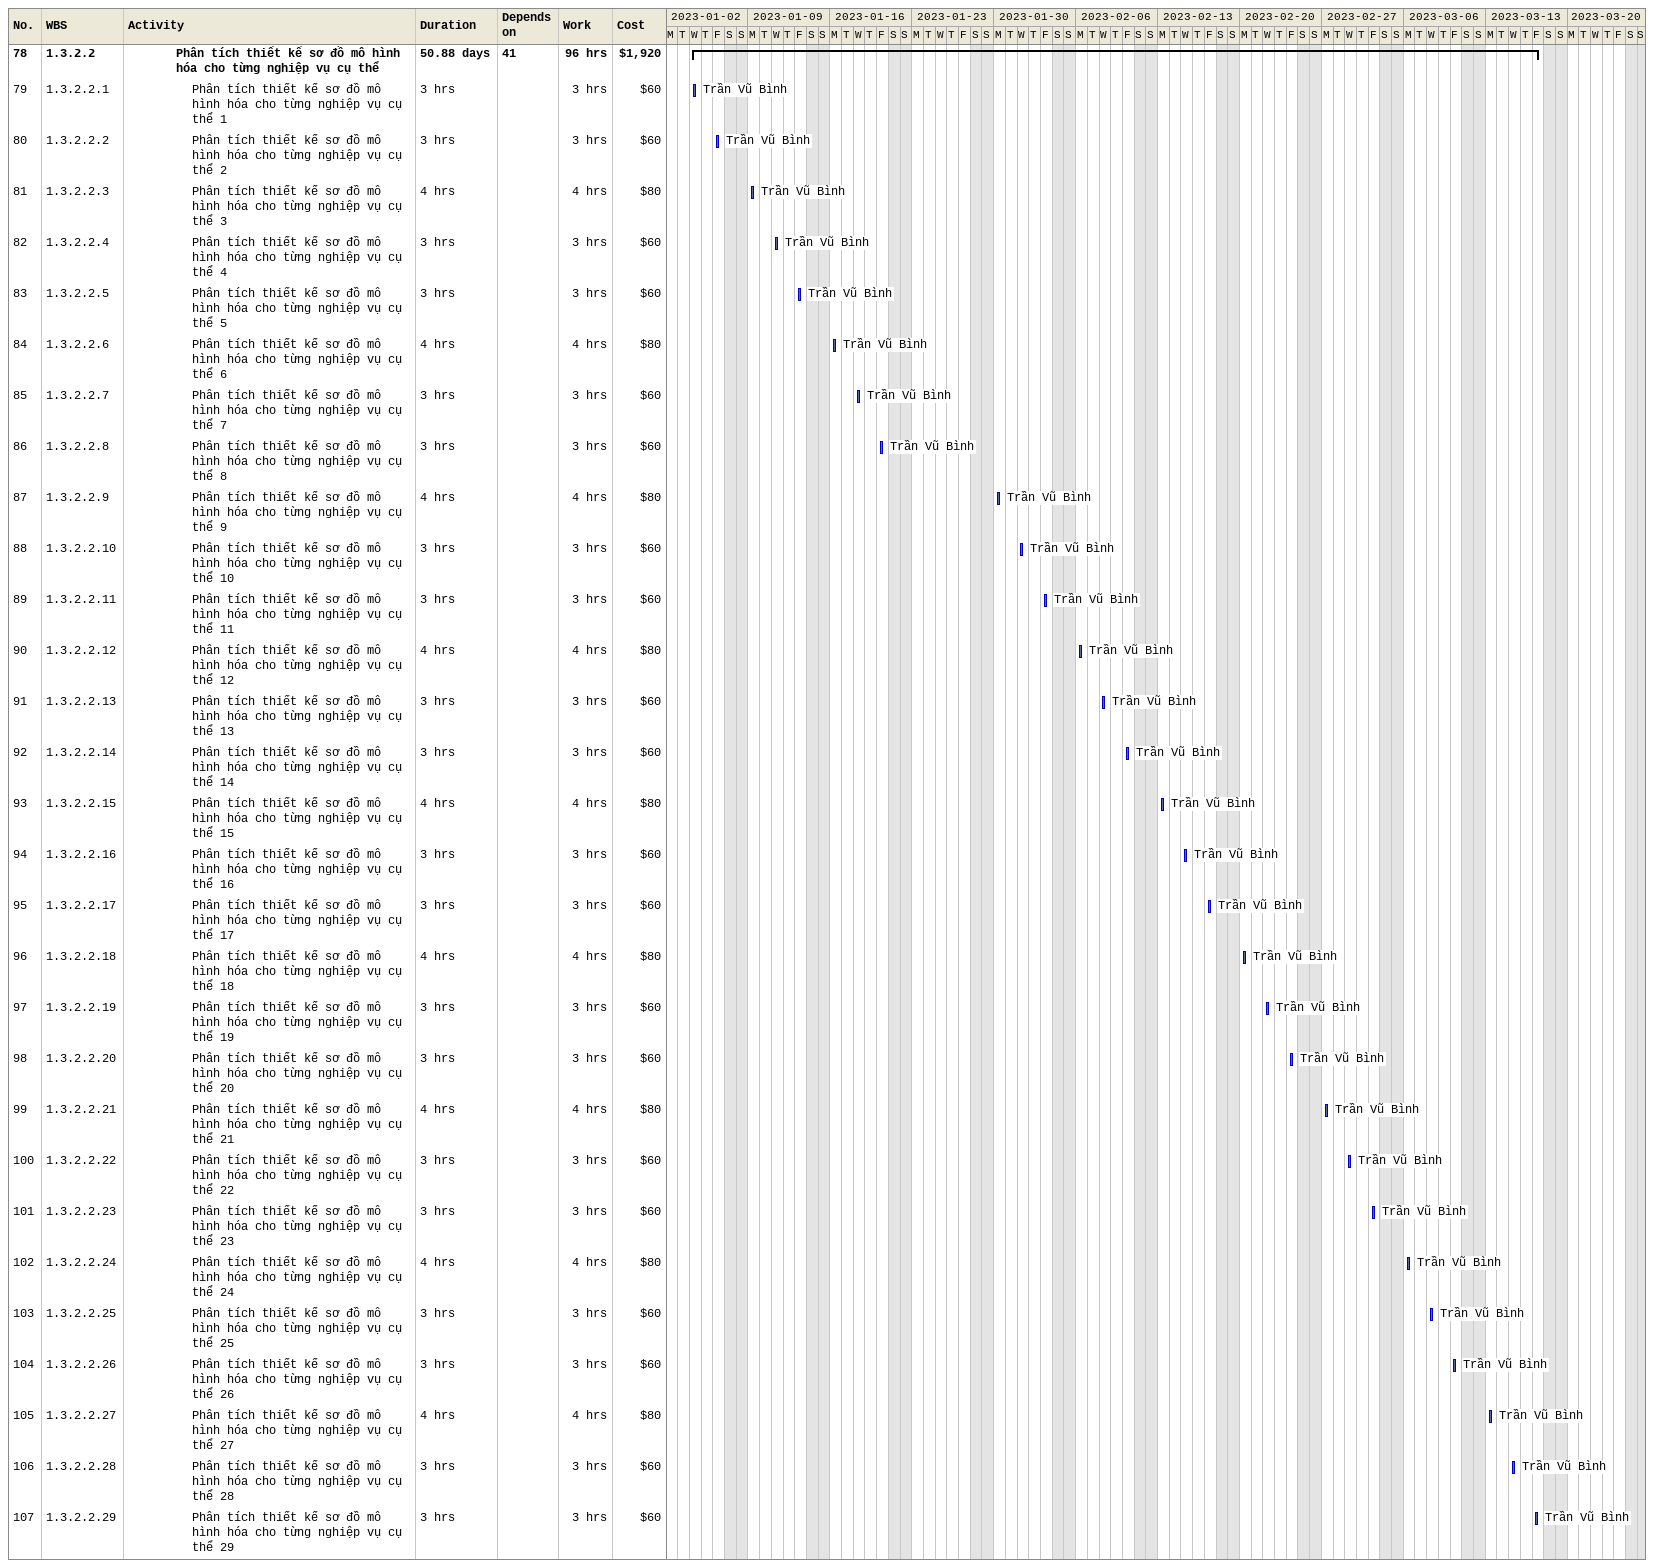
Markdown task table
| ID | WBS | Task | Duration | Start | Finish | Predecessors | Resources | Work (h) | Cost ($) |
|---|---|---|---|---|---|---|---|---|---|
| 78 | 1.3.2.2 | **Phân tích thiết kế sơ đồ mô hình hóa cho từng nghiệp vụ cụ thể** | 50.88d | 2023-01-04 | 2023-03-17 | 41 |  | 96 | 1920 |
| 79 | 1.3.2.2.1 | Phân tích thiết kế sơ đồ mô hình hóa cho từng nghiệp vụ cụ thể 1 | 3h | 2023-01-04 | 2023-01-04 |  | Trần Vũ Bình | 3 | 60 |
| 80 | 1.3.2.2.2 | Phân tích thiết kế sơ đồ mô hình hóa cho từng nghiệp vụ cụ thể 2 | 3h | 2023-01-06 | 2023-01-06 |  | Trần Vũ Bình | 3 | 60 |
| 81 | 1.3.2.2.3 | Phân tích thiết kế sơ đồ mô hình hóa cho từng nghiệp vụ cụ thể 3 | 4h | 2023-01-09 | 2023-01-09 |  | Trần Vũ Bình | 4 | 80 |
| 82 | 1.3.2.2.4 | Phân tích thiết kế sơ đồ mô hình hóa cho từng nghiệp vụ cụ thể 4 | 3h | 2023-01-11 | 2023-01-11 |  | Trần Vũ Bình | 3 | 60 |
| 83 | 1.3.2.2.5 | Phân tích thiết kế sơ đồ mô hình hóa cho từng nghiệp vụ cụ thể 5 | 3h | 2023-01-13 | 2023-01-13 |  | Trần Vũ Bình | 3 | 60 |
| 84 | 1.3.2.2.6 | Phân tích thiết kế sơ đồ mô hình hóa cho từng nghiệp vụ cụ thể 6 | 4h | 2023-01-16 | 2023-01-16 |  | Trần Vũ Bình | 4 | 80 |
| 85 | 1.3.2.2.7 | Phân tích thiết kế sơ đồ mô hình hóa cho từng nghiệp vụ cụ thể 7 | 3h | 2023-01-18 | 2023-01-18 |  | Trần Vũ Bình | 3 | 60 |
| 86 | 1.3.2.2.8 | Phân tích thiết kế sơ đồ mô hình hóa cho từng nghiệp vụ cụ thể 8 | 3h | 2023-01-20 | 2023-01-20 |  | Trần Vũ Bình | 3 | 60 |
| 87 | 1.3.2.2.9 | Phân tích thiết kế sơ đồ mô hình hóa cho từng nghiệp vụ cụ thể 9 | 4h | 2023-01-30 | 2023-01-30 |  | Trần Vũ Bình | 4 | 80 |
| 88 | 1.3.2.2.10 | Phân tích thiết kế sơ đồ mô hình hóa cho từng nghiệp vụ cụ thể 10 | 3h | 2023-02-01 | 2023-02-01 |  | Trần Vũ Bình | 3 | 60 |
| 89 | 1.3.2.2.11 | Phân tích thiết kế sơ đồ mô hình hóa cho từng nghiệp vụ cụ thể 11 | 3h | 2023-02-03 | 2023-02-03 |  | Trần Vũ Bình | 3 | 60 |
| 90 | 1.3.2.2.12 | Phân tích thiết kế sơ đồ mô hình hóa cho từng nghiệp vụ cụ thể 12 | 4h | 2023-02-06 | 2023-02-06 |  | Trần Vũ Bình | 4 | 80 |
| 91 | 1.3.2.2.13 | Phân tích thiết kế sơ đồ mô hình hóa cho từng nghiệp vụ cụ thể 13 | 3h | 2023-02-08 | 2023-02-08 |  | Trần Vũ Bình | 3 | 60 |
| 92 | 1.3.2.2.14 | Phân tích thiết kế sơ đồ mô hình hóa cho từng nghiệp vụ cụ thể 14 | 3h | 2023-02-10 | 2023-02-10 |  | Trần Vũ Bình | 3 | 60 |
| 93 | 1.3.2.2.15 | Phân tích thiết kế sơ đồ mô hình hóa cho từng nghiệp vụ cụ thể 15 | 4h | 2023-02-13 | 2023-02-13 |  | Trần Vũ Bình | 4 | 80 |
| 94 | 1.3.2.2.16 | Phân tích thiết kế sơ đồ mô hình hóa cho từng nghiệp vụ cụ thể 16 | 3h | 2023-02-15 | 2023-02-15 |  | Trần Vũ Bình | 3 | 60 |
| 95 | 1.3.2.2.17 | Phân tích thiết kế sơ đồ mô hình hóa cho từng nghiệp vụ cụ thể 17 | 3h | 2023-02-17 | 2023-02-17 |  | Trần Vũ Bình | 3 | 60 |
| 96 | 1.3.2.2.18 | Phân tích thiết kế sơ đồ mô hình hóa cho từng nghiệp vụ cụ thể 18 | 4h | 2023-02-20 | 2023-02-20 |  | Trần Vũ Bình | 4 | 80 |
| 97 | 1.3.2.2.19 | Phân tích thiết kế sơ đồ mô hình hóa cho từng nghiệp vụ cụ thể 19 | 3h | 2023-02-22 | 2023-02-22 |  | Trần Vũ Bình | 3 | 60 |
| 98 | 1.3.2.2.20 | Phân tích thiết kế sơ đồ mô hình hóa cho từng nghiệp vụ cụ thể 20 | 3h | 2023-02-24 | 2023-02-24 |  | Trần Vũ Bình | 3 | 60 |
| 99 | 1.3.2.2.21 | Phân tích thiết kế sơ đồ mô hình hóa cho từng nghiệp vụ cụ thể 21 | 4h | 2023-02-27 | 2023-02-27 |  | Trần Vũ Bình | 4 | 80 |
| 100 | 1.3.2.2.22 | Phân tích thiết kế sơ đồ mô hình hóa cho từng nghiệp vụ cụ thể 22 | 3h | 2023-03-01 | 2023-03-01 |  | Trần Vũ Bình | 3 | 60 |
| 101 | 1.3.2.2.23 | Phân tích thiết kế sơ đồ mô hình hóa cho từng nghiệp vụ cụ thể 23 | 3h | 2023-03-03 | 2023-03-03 |  | Trần Vũ Bình | 3 | 60 |
| 102 | 1.3.2.2.24 | Phân tích thiết kế sơ đồ mô hình hóa cho từng nghiệp vụ cụ thể 24 | 4h | 2023-03-06 | 2023-03-06 |  | Trần Vũ Bình | 4 | 80 |
| 103 | 1.3.2.2.25 | Phân tích thiết kế sơ đồ mô hình hóa cho từng nghiệp vụ cụ thể 25 | 3h | 2023-03-08 | 2023-03-08 |  | Trần Vũ Bình | 3 | 60 |
| 104 | 1.3.2.2.26 | Phân tích thiết kế sơ đồ mô hình hóa cho từng nghiệp vụ cụ thể 26 | 3h | 2023-03-10 | 2023-03-10 |  | Trần Vũ Bình | 3 | 60 |
| 105 | 1.3.2.2.27 | Phân tích thiết kế sơ đồ mô hình hóa cho từng nghiệp vụ cụ thể 27 | 4h | 2023-03-13 | 2023-03-13 |  | Trần Vũ Bình | 4 | 80 |
| 106 | 1.3.2.2.28 | Phân tích thiết kế sơ đồ mô hình hóa cho từng nghiệp vụ cụ thể 28 | 3h | 2023-03-15 | 2023-03-15 |  | Trần Vũ Bình | 3 | 60 |
| 107 | 1.3.2.2.29 | Phân tích thiết kế sơ đồ mô hình hóa cho từng nghiệp vụ cụ thể 29 | 3h | 2023-03-17 | 2023-03-17 |  | Trần Vũ Bình | 3 | 60 |
